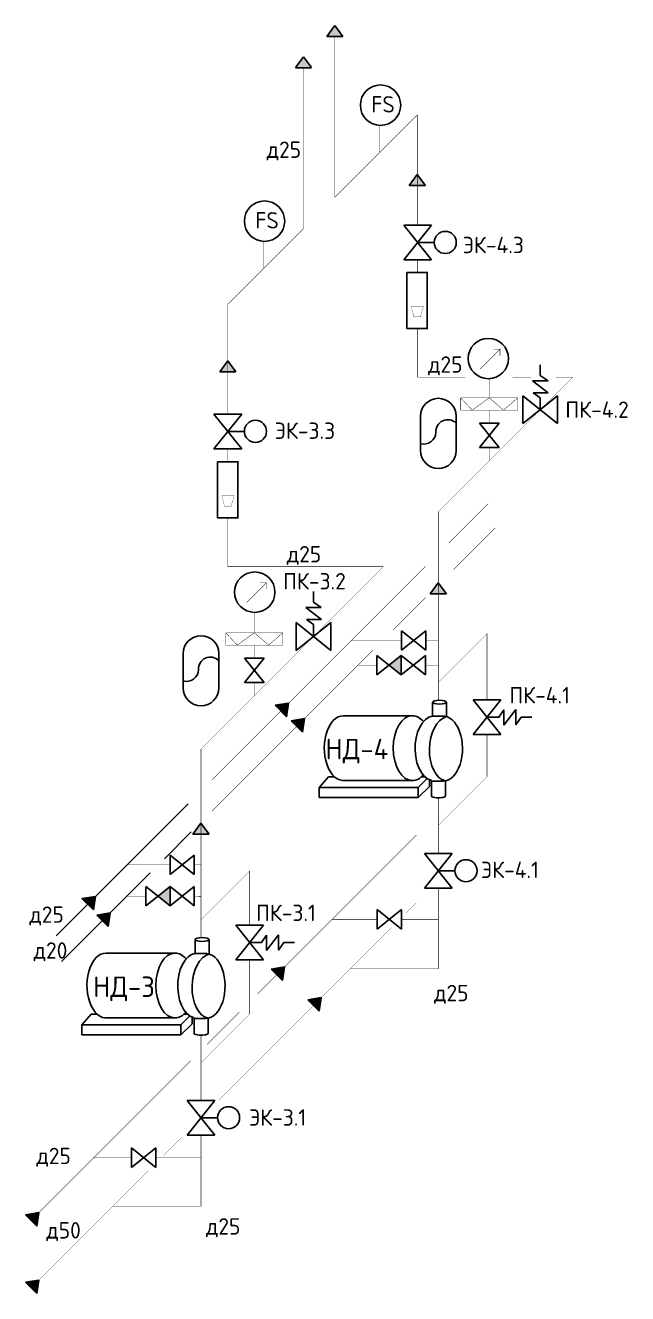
# Model space of a CAD drawing. Header units: millimetres. Extents: x -5247 to 64230, y -16204 to 29599.
# Drawn here: x 16003 to 17475, y 6270 to 9369 of the extents above; entities that cross this region are included whole.
import ezdxf

# ---------------------------------------------------------------- set-up
doc = ezdxf.new("R2010")
doc.units = ezdxf.units.MM
doc.layers.add('система', color=1, linetype='Continuous')
doc.styles.add('гостб', font='', dxfattribs={"height": 2.5})
doc.styles.get('гостб').set_extended_font_data('GOST type B')

msp = doc.modelspace()

# ---------------------------------------------------------------- hatches: boundary and pattern name
for color, points in [(30, [(16759.10583145231, 9368.990078594175), (16739.51992598313, 9342.12643175391), (16778.81891796839, 9342.12643175391)]), (30, [(16682.59656665533, 9292.480813797196), (16663.01066118615, 9265.61716695693), (16702.30965317141, 9265.61716695693)]), (30, [(16960.67489506891, 9004.919000752081), (16941.08898959972, 8978.055353911812), (16980.38798158499, 8978.055353911812)]), (30, [(16497.46800931001, 8549.023001020763), (16477.88210384083, 8522.159354180498), (16517.18109582609, 8522.159354180498)]), (30, [(17012.0786645742, 8006.969185695671), (16992.49275910502, 7980.105538855405), (17031.79175109028, 7980.105538855409)]), (24, [(16646.10555591703, 7712.733642603343), (16613.26076249594, 7707.587502328133), (16641.04934622252, 7679.798918601555)]), (30, [(16432.12294949142, 7419.795749366283), (16412.53704402224, 7392.932102526014), (16451.8360360075, 7392.932102526018)]), (24, [(16174.18021325573, 7240.808299942037), (16141.33541983464, 7235.662159666826), (16169.12400356121, 7207.873575940248)]), (150, [(16636.17138650247, 7068.375814762054), (16603.32659308138, 7063.22967448684), (16631.11517680796, 7035.441090760261)]), (30, [(16726.16080588221, 6993.299920120302), (16693.31601246112, 6988.153779845088), (16721.1045961877, 6960.36519611851)]), (150, [(16035.8440169451, 6468.048445204673), (16002.99922352401, 6462.902304929463), (16030.78780725058, 6435.113721202884)]), (30, [(16035.8440169451, 6302.983131183188), (16002.99922352401, 6297.83699090797), (16030.78780725058, 6270.048407181392)])]:
    msp.add_hatch(color=color).paths.add_polyline_path(points)
at = {"true_color": 0xd8a855}
for points in [[(16684.97292969126, 7675.052670117941), (16652.12813627017, 7669.906529842723), (16679.91671999675, 7642.117946116145)], [(16210.07716222164, 7200.156902648323), (16177.23236880055, 7195.010762373109), (16205.02095252713, 7167.222178646531)]]:
    msp.add_hatch(color=43, dxfattribs=at).paths.add_polyline_path(points)
at = {"layer": 'система'}
for points in [[(16921.08911264222, 7781.809079084622), (16921.08911264223, 7829.550524866707), (16891.40430968632, 7805.679801975672)], [(16356.41848207085, 7217.482597317488), (16356.41848207086, 7265.224043099573), (16326.73367911495, 7241.353320208538)]]:
    msp.add_hatch(color=7, dxfattribs=at).paths.add_polyline_path(points)

# ---------------------------------------------------------------- linework, layer by layer
at = {"color": 30}
for p, q in [((16759.10583145229, 9368.990078594172), (16739.53049060052, 9342.140921977545)), ((16778.80828474968, 9342.140921977545), (16759.10583145229, 9368.990078594172)), ((16778.81317555247, 9342.12643175391), (16739.51268603835, 9342.12643175391)), ((16682.59656665531, 9292.480813797192), (16663.02122580354, 9265.631657180566)), ((16702.2990199527, 9265.631657180566), (16682.59656665531, 9292.480813797192)), ((16702.30391075549, 9265.61716695693), (16663.00342124137, 9265.61716695693)), ((16960.67489506889, 9004.919000752074), (16941.09955421711, 8978.069844135447)), ((16980.37734836628, 8978.069844135447), (16960.67489506889, 9004.919000752074)), ((16980.38223916906, 8978.055353911815), (16941.08174965494, 8978.055353911815)), ((16517.17535341017, 8522.159354180498), (16477.87486389605, 8522.159354180498)), ((16497.46800930999, 8549.02300102076), (16477.89266845822, 8522.173844404133)), ((16517.17046260738, 8522.173844404133), (16497.46800930999, 8549.02300102076)), ((17012.07866457418, 8006.969185695671), (16992.50332372241, 7980.12002907904)), ((17031.78111787158, 7980.12002907904), (17012.07866457418, 8006.969185695671)), ((17031.78600867436, 7980.105538855409), (16992.48551916024, 7980.105538855409)), ((16432.1229494914, 7419.79574936628), (16412.54760863963, 7392.946592749649)), ((16451.8254027888, 7392.946592749649), (16432.1229494914, 7419.79574936628)), ((16451.83029359158, 7392.932102526021), (16412.52980407746, 7392.932102526021)), ((16721.10053568646, 6960.369256619753), (16693.31089304707, 6988.158899259139)), ((16726.16080588219, 6993.299920120313), (16693.33372890911, 6988.156555667883)), ((16721.10732350203, 6960.38296107496), (16726.16080588219, 6993.299920120313)), ((16030.78374674934, 6270.052467682639), (16002.99410410996, 6297.842110322024)), ((16035.84401694508, 6302.983131183195), (16003.016939972, 6297.839766730765)), ((16030.79053456492, 6270.066172137842), (16035.84401694508, 6302.983131183195))]:
    msp.add_line(p, q, dxfattribs=at)
at = {"color": 24}
for p, q in [((16641.04528572128, 7679.802979102795), (16613.25564308189, 7707.59262174218)), ((16646.10555591702, 7712.733642603358), (16613.27847894393, 7707.590278150928)), ((16641.05207353686, 7679.816683558005), (16646.10555591702, 7712.733642603358)), ((16169.11994305997, 7207.877636441488), (16141.33030042059, 7235.667279080873)), ((16174.18021325571, 7240.808299942051), (16141.35313628263, 7235.664935489622)), ((16169.12673087555, 7207.891340896698), (16174.18021325571, 7240.808299942051))]:
    msp.add_line(p, q, dxfattribs=at)
at = {"color": 43, "true_color": 0xd8a855}
for p, q in [((16679.91265949551, 7642.122006617392), (16652.12301685612, 7669.911649256777)), ((16684.97292969125, 7675.052670117948), (16652.14585271816, 7669.909305665518)), ((16679.91944731108, 7642.135711072595), (16684.97292969125, 7675.052670117948)), ((16205.01689202589, 7167.226239147774), (16177.2272493865, 7195.01588178716)), ((16210.07716222163, 7200.156902648334), (16177.25008524854, 7195.013538195904)), ((16205.02367984146, 7167.239943602981), (16210.07716222163, 7200.156902648334))]:
    msp.add_line(p, q, dxfattribs=at)
at = {"color": 137}
for p, q in [((16720.90475824171, 7506.910603513566), (16743.64456872873, 7532.842655298951)), ((16743.64456872873, 7532.842655298951), (16758.42033084588, 7532.842655298951)), ((16970.46411330158, 7532.842655298951), (16979.25209828047, 7532.842655298951)), ((16140.94904315893, 6926.954888430781), (16163.68885364595, 6952.886940216165)), ((16163.68885364595, 6952.886940216165), (16178.4646157631, 6952.886940216165)), ((16390.5083982188, 6952.886940216165), (16399.29638319769, 6952.886940216165))]:
    msp.add_line(p, q, dxfattribs=at)
at = {"color": 150}
for p, q in [((16636.17138650246, 7068.375814762065), (16603.34430952937, 7063.232450309635)), ((16631.11790412229, 7035.458855716712), (16636.17138650246, 7068.375814762065)), ((16631.11111630672, 7035.445151261505), (16603.32147366733, 7063.234793900891)), ((16030.78374674934, 6435.117781704124), (16002.99410410996, 6462.90742434351)), ((16035.84401694508, 6468.048445204688), (16003.016939972, 6462.905080752258)), ((16030.79053456492, 6435.131486159335), (16035.84401694508, 6468.048445204688))]:
    msp.add_line(p, q, dxfattribs=at)
at = {"color": 30, "const_width": 1}
for points in [[(16759.16293079541, 8948.607250655703), (16759.16293079541, 9342.12643175391)], [(16682.65366599843, 8872.097985858723), (16682.65366599843, 9265.61716695693)], [(16759.16293079541, 8948.607250655707), (16960.731994412, 9150.176314272307)], [(16960.731994412, 8880.87168452861), (16960.731994412, 9150.176314272307)], [(16497.52510865311, 8686.969428513403), (16682.65366599843, 8872.097985858727)], [(16960.731994412, 8765.364474952672), (16960.731994412, 8796.057961797454)], [(16497.52510865311, 8419.3639367516), (16497.52510865311, 8686.969428513403)], [(16960.731994412, 8509.552242278318), (16960.731994412, 8628.158643206683)], [(17078.46529646443, 8509.552242278318), (16960.731994412, 8509.552242278318)], [(17012.1357639173, 8180.859684492865), (17340.82832170276, 8509.552242278318)], [(17239.60664303308, 8509.552242278318), (17193.46165708617, 8509.552242278318)], [(17340.82832170276, 8509.552242278318), (17298.93606507203, 8509.552242278318)], [(16497.52510865311, 8302.69482810454), (16497.52510865311, 8334.550214020448)], [(17012.1357639173, 8180.859684492865), (17012.1357639173, 7719.815569501527)], [(16877.62143594386, 8046.345356519421), (16497.52510865311, 8046.345356519421), (16497.52510865311, 8165.488996358552)], [(16432.18004883452, 7139.859854418741), (16432.18004883452, 7600.903969410079), (16877.62143594386, 8046.345356519421)], [(17131.02426951619, 7721.095946393805), (17131.02426951619, 7882.706037213484), (17012.1357639173, 7763.81753161459)], [(17012.1357639173, 7414.417732356374), (17131.02426951619, 7533.306237955268), (17131.02426951619, 7636.282223662638)], [(17012.1357639173, 7481.395239241709), (17012.1357639173, 7345.650179028242)], [(16551.06855443341, 7170.457283867145), (16551.06855443341, 7302.750322130698), (16432.18004883452, 7183.861816531804)], [(17012.1357639173, 7260.836456297082), (17012.1357639173, 7063.701300280223)], [(16933.09158666641, 7200.149950239087), (16958.67308027473, 7225.73144384741)], [(16475.81829787788, 6742.876661450562), (16897.379422933, 7164.437786505689)], [(16432.18004883452, 6834.462017273589), (16551.06855443341, 6953.350522872483), (16551.06855443341, 7085.643561135978)], [(17012.1357639173, 7063.70130028022), (16796.64293670754, 7063.70130028022)], [(16432.18004883452, 6742.26026832802), (16432.18004883452, 6901.439524158923)], [(16340.94996748499, 6608.008331057663), (16384.90713654507, 6651.965500117753)], [(16432.18004883452, 6483.745585197437), (16432.18004883452, 6657.44654559686)], [(16025.36726733459, 6292.425630907266), (16303.52083902078, 6570.579202593457)], [(16432.18004883452, 6483.745585197437), (16216.68722162476, 6483.745585197437)]]:
    msp.add_lwpolyline(points, dxfattribs=at)
for points, const_width in [([(16869.27509652065, 9124.683244125728), (16869.27509652065, 9058.719416380947)], 1), ([(16585.8551622276, 8841.263309832677), (16585.8551622276, 8775.299482087896)], 1), ([(16945.78492928635, 8681.811250629144), (16975.85180637418, 8681.811250629144), (16968.23514706294, 8656.572140070533), (16952.19895818004, 8656.572140070533), (16945.78492928635, 8681.811250629144)], 0.630733994252627), ([(17114.43416957302, 8529.484850216591), (17162.86524420564, 8577.915924849214), (17162.86524420564, 8561.762244283971)], 1), ([(17147.10858479981, 8577.915924849214), (17162.86524420564, 8577.915924849214), (17114.43416957302, 8529.484850216591)], 1), ([(17136.49635030665, 8458.829039332486), (17136.49635030665, 8505.578226334488)], 1), ([(17066.71710567268, 8458.829039332486), (17094.81711476702, 8428.776449854166), (17136.49635030665, 8458.829039332486), (17171.41503680903, 8428.776449854166), (17206.27559494063, 8458.829039332486)], 1), ([(17136.49635030665, 8396.683163324102), (17136.49635030665, 8428.776449854166)], 1), ([(17136.49635030665, 8305.220270882215), (17136.49635030665, 8337.313557412293)], 1), ([(16483.09298531796, 8219.141603781016), (16513.1598624058, 8219.141603781016), (16505.54320309455, 8193.902493222406), (16489.50701421165, 8193.902493222406), (16483.09298531796, 8219.141603781016)], 0.630733994252627), ([(16543.58552584621, 7958.636206489784), (16592.01660047883, 8007.067281122407), (16592.01660047883, 7990.913600557164)], 1), ([(16576.259941073, 8007.067281122407), (16592.01660047883, 8007.067281122407), (16543.58552584621, 7958.636206489784)], 1), ([(16562.39125441072, 7884.723943436547), (16562.39125441072, 7934.694981928391)], 1), ([(16492.61200977674, 7884.723943436547), (16520.71201887108, 7854.671353958227), (16562.39125441072, 7884.723943436547), (16597.3099409131, 7854.671353958227), (16632.17049904469, 7884.723943436547)], 1), ([(16562.39125441071, 7822.578067428163), (16562.39125441072, 7854.671353958227)], 1), ([(16562.39125441072, 7731.115174986277), (16562.39125441072, 7763.208461516355)], 1)]:
    msp.add_lwpolyline(points, dxfattribs=dict(const_width=const_width))
for points in [[(16935.25884234916, 8765.364474952672), (16985.17526289382, 8765.364474952672), (16985.17526289382, 8628.158643206683), (16935.25884234916, 8628.158643206683)], [(16472.56689838078, 8302.69482810454), (16522.48331892544, 8302.69482810454), (16522.48331892544, 8165.488996358552), (16472.56689838078, 8165.488996358552)]]:
    msp.add_lwpolyline(points, close=True)
at = {"const_width": 1}
for points in [[(17066.71710567268, 8458.829039332486), (17206.27559494063, 8458.829039332486), (17206.27559494063, 8428.776449854166), (17066.71710567268, 8428.776449854166)], [(16492.61200977674, 7884.723943436547), (16632.17049904469, 7884.723943436547), (16632.17049904469, 7854.671353958227), (16492.61200977674, 7854.671353958227)]]:
    msp.add_lwpolyline(points, close=True, dxfattribs=at)
at = {"color": 243, "true_color": 0xee4f84, "const_width": 1}
for points in [[(16497.52510865311, 8376.522690036672), (16497.52510865311, 8377.391460735376)], [(17012.1357639173, 7303.243317662662), (17012.1357639173, 7303.242834667784)], [(16551.06855443341, 7128.039360973984), (16551.06855443341, 7128.061484029138)], [(16432.18004883452, 6699.852669646309), (16432.18004883452, 6699.854144278572)]]:
    msp.add_lwpolyline(points, dxfattribs=at)
at = {"color": 0, "const_width": 0.6558707777046959}
for points in [[(17012.1357639173, 8180.859684492865), (17012.13576391729, 8286.261560954015)], [(16432.18004883452, 7600.903969410079), (16432.18004883451, 7706.305845871233)]]:
    msp.add_lwpolyline(points, dxfattribs=at)
at = {"color": 24, "const_width": 1}
for points in [[(17133.74519116453, 8200.292527185426), (17037.50357328436, 8104.050909305261)], [(16980.25803304297, 8046.80536906387), (16459.33095745944, 7525.878293480338)], [(16921.97636421188, 7865.975551843116), (16799.42821582221, 7865.975551843116)], [(17012.1357639173, 7865.975551843116), (16981.34597012369, 7865.975551843116)], [(16356.41848207085, 7317.901666468155), (16251.35433044726, 7317.901666468155)], [(16432.18004883452, 7317.901666468155), (16415.78808798267, 7317.901666468155)]]:
    msp.add_lwpolyline(points, dxfattribs=at)
at = {"color": 43, "true_color": 0xd8a855, "const_width": 1}
for points in [[(17151.30856357062, 8141.307553331884), (17049.45909447232, 8039.458084233585)], [(16980.76084531181, 7970.759835073077), (16901.53973024328, 7891.538720004544)], [(16851.76521617647, 7841.764205937739), (16458.53483829535, 7448.533828056621)], [(16861.71950673041, 7805.679801975664), (16815.68081221439, 7805.679801975664)], [(17012.1357639173, 7805.679801975664), (16981.05148481515, 7805.679801975664)], [(16297.04887615905, 7241.121880831291), (16251.19353354287, 7241.19252330414)], [(16432.18004883452, 7240.91370443019), (16415.78808798267, 7240.938957074341)]]:
    msp.add_lwpolyline(points, dxfattribs=at)
at = {"color": 24}
msp.add_lwpolyline([(16400.70717366193, 7467.254509682833), (16077.92469749357, 7144.472033514467)], dxfattribs=at)
at = {"color": 43, "true_color": 0xd8a855}
for points in [[(16408.43837317569, 7398.437362936958), (16342.63600808446, 7332.634997845729)], [(16307.934518743, 7297.933508504269), (16091.26630647926, 7081.265296240534)]]:
    msp.add_lwpolyline(points, dxfattribs=at)
at = {"color": 150, "const_width": 1}
for points in [[(16569.96771338071, 7002.091390974885), (16958.67308027473, 7390.796757868891)], [(16863.03056814157, 7184.571753372551), (16752.44807577838, 7184.571753372551)], [(17012.1357639173, 7184.571753372551), (16922.40017405339, 7184.571753372551)], [(16447.19943167962, 6879.323109273791), (16525.65224554226, 6957.775923136433)], [(16025.36726733459, 6457.490944928752), (16406.79663575434, 6838.920313348513)], [(16262.10618992559, 6602.099871074868), (16169.9761934807, 6602.099871074868)], [(16432.18004883452, 6602.099871074868), (16321.47579583741, 6602.099871074868)]]:
    msp.add_lwpolyline(points, dxfattribs=at)
for centre in [(16870.85681141937, 9174.012355404651), (16587.43687712632, 8890.5924211116), (17134.3440348548, 8554.885736713586), (16563.49539112799, 7984.037092986779)]:
    msp.add_circle(centre, 49.35446323878842)
at = {"layer": 'система', "color": 7}
for p, q in [((16927.39769269046, 8880.87168452861), (16995.59975809341, 8880.87168452861)), ((16995.59975809341, 8880.87168452861), (16927.39769269046, 8796.057961797454)), ((16927.39769269046, 8880.87168452861), (16995.59975809341, 8796.057961797454)), ((16961.4981324869, 8838.464340168153), (17001.92924809667, 8838.464340168168)), ((16927.39769269046, 8796.057961797454), (16995.59975809341, 8796.057961797454)), ((17261.14928200503, 8513.490275711956), (17261.14928200503, 8539.625444621124)), ((17280.81970046458, 8471.134550367948), (17242.39583508902, 8500.57360757381)), ((17242.39583508902, 8500.57360757381), (17280.21935915172, 8500.57360757381)), ((17261.14928200503, 8513.490275711956), (17280.21935915172, 8500.57360757381)), ((17218.74242063947, 8395.772169879128), (17218.74242063947, 8463.974235282112)), ((17218.74242063947, 8395.772169879128), (17303.55614337064, 8463.974235282112)), ((17218.74242063947, 8463.974235282112), (17303.55614337064, 8395.772169879128)), ((17243.5965899059, 8471.134550367948), (17280.81970046458, 8471.134550367948)), ((17261.14928200503, 8459.177026162906), (17243.5965899059, 8471.134550367948)), ((17303.55614337064, 8395.772169879128), (17303.55614337064, 8463.974235282112)), ((17261.14928200503, 8429.88209759198), (17261.14928200503, 8459.18636495051)), ((16463.77338237343, 8419.3639367516), (16531.97544777638, 8419.3639367516)), ((16531.97544777638, 8419.3639367516), (16463.77338237343, 8334.550214020448)), ((16463.77338237343, 8419.3639367516), (16531.97544777638, 8334.550214020448)), ((16497.87382216987, 8376.956592391147), (16538.30493777964, 8376.956592391161)), ((17112.6256274156, 8396.683163324102), (17160.3670731977, 8396.683163324102)), ((17112.6256274156, 8396.683163324102), (17160.3670731977, 8337.313557412293)), ((17160.3670731977, 8396.683163324102), (17112.6256274156, 8337.313557412293)), ((17112.6256274156, 8337.313557412293), (17160.3670731977, 8337.313557412293)), ((16463.77338237343, 8334.550214020448), (16531.97544777638, 8334.550214020448)), ((16707.12127243694, 7959.453371132484), (16707.12127243694, 7985.588540041652)), ((16726.7916908965, 7917.097645788475), (16688.36782552094, 7946.536702994337)), ((16688.36782552094, 7946.536702994337), (16726.19134958363, 7946.536702994337)), ((16707.12127243694, 7959.453371132484), (16726.19134958363, 7946.536702994337)), ((16664.71441107139, 7841.735265299656), (16664.71441107139, 7909.93733070264)), ((16664.71441107139, 7841.735265299656), (16749.52813380255, 7909.93733070264)), ((16664.71441107139, 7909.93733070264), (16749.52813380255, 7841.735265299656)), ((16689.56858033781, 7917.097645788475), (16726.7916908965, 7917.097645788475)), ((16707.12127243694, 7905.140121583434), (16689.56858033781, 7917.097645788475)), ((16707.12127243694, 7875.845193012508), (16707.12127243694, 7905.149460371038)), ((16749.52813380255, 7841.735265299656), (16749.52813380255, 7909.93733070264)), ((16921.97636421188, 7889.846274734165), (16921.97636421188, 7842.104828952066)), ((16981.34597012369, 7889.846274734165), (16921.97636421188, 7842.104828952066)), ((16981.34597012369, 7842.104828952066), (16921.97636421188, 7889.846274734165)), ((16981.34597012369, 7889.846274734165), (16981.34597012369, 7842.104828952066)), ((16538.52053151966, 7822.578067428163), (16586.26197730176, 7822.578067428163)), ((16538.52053151966, 7822.578067428163), (16586.26197730176, 7763.208461516355)), ((16586.26197730176, 7822.578067428163), (16538.52053151966, 7763.208461516355)), ((16861.71950673041, 7781.809079084622), (16861.71950673041, 7829.550524866707)), ((16861.71950673041, 7829.550524866707), (16861.71950673041, 7781.809079084622)), ((16921.08911264222, 7829.550524866707), (16861.71950673041, 7781.809079084622)), ((16921.08911264222, 7781.809079084622), (16861.71950673041, 7829.550524866707)), ((16921.68187890334, 7829.550524866707), (16921.68187890334, 7781.809079084607)), ((16981.05148481515, 7829.550524866707), (16921.68187890334, 7781.809079084607)), ((16981.05148481515, 7781.809079084607), (16921.68187890334, 7829.550524866707)), ((16981.05148481515, 7829.550524866707), (16981.05148481515, 7781.809079084607)), ((16538.52053151966, 7763.208461516355), (16586.26197730176, 7763.208461516355)), ((17096.92323681471, 7721.095946393805), (17165.12530221769, 7721.095946393805)), ((17096.92323681471, 7721.095946393805), (17165.12530221769, 7636.282223662638)), ((17165.12530221769, 7721.095946393805), (17096.92323681471, 7636.282223662638)), ((17160.32809309848, 7678.689085028251), (17172.28561730353, 7696.241777127376)), ((17172.28561730353, 7659.018666568692), (17201.72467450939, 7697.442531944253)), ((17172.28561730353, 7696.241777127376), (17172.28561730353, 7659.018666568692)), ((17201.72467450939, 7697.442531944253), (17201.72467450939, 7659.619007881556)), ((17131.03316452756, 7678.689085028251), (17160.33743188609, 7678.689085028251)), ((17214.64134264753, 7678.689085028251), (17201.72467450939, 7659.619007881556)), ((17214.64134264753, 7678.689085028251), (17240.7765115567, 7678.689085028251)), ((17096.92323681471, 7636.282223662638), (17165.12530221769, 7636.282223662638)), ((16978.03473121583, 7345.650179028242), (17046.23679661877, 7345.650179028242)), ((17046.23679661877, 7345.650179028242), (16978.03473121583, 7260.836456297082)), ((16978.03473121583, 7345.650179028242), (17046.23679661877, 7260.836456297082)), ((16356.41848207085, 7341.772389359205), (16356.41848207085, 7294.030943577105)), ((16415.78808798267, 7341.772389359205), (16356.41848207085, 7294.030943577105)), ((16415.78808798267, 7294.030943577105), (16356.41848207085, 7341.772389359205)), ((16415.78808798267, 7341.772389359205), (16415.78808798267, 7294.030943577105)), ((17012.13517101227, 7303.242834667784), (17052.56628662204, 7303.242834667799)), ((16297.04887615905, 7217.482597317488), (16297.04887615905, 7265.224043099573)), ((16297.04887615905, 7265.224043099573), (16297.04887615905, 7217.482597317488)), ((16356.41848207085, 7265.224043099573), (16297.04887615905, 7217.482597317488)), ((16356.41848207085, 7217.482597317488), (16297.04887615905, 7265.224043099573)), ((16356.41848207085, 7265.224043099573), (16356.41848207085, 7217.482597317474)), ((16415.78808798267, 7265.224043099573), (16356.41848207085, 7217.482597317474)), ((16415.78808798267, 7217.482597317474), (16356.41848207085, 7265.224043099573)), ((16415.78808798267, 7265.224043099573), (16415.78808798267, 7217.482597317474)), ((16978.03473121583, 7260.836456297082), (17046.23679661877, 7260.836456297082)), ((16863.03056814157, 7208.442476263601), (16863.03056814157, 7160.701030481501)), ((16922.40017405339, 7208.442476263601), (16863.03056814157, 7160.701030481501)), ((16922.40017405339, 7160.701030481501), (16863.03056814157, 7208.442476263601)), ((16922.40017405339, 7208.442476263601), (16922.40017405339, 7160.701030481501)), ((16516.95862672056, 7170.457283867145), (16585.16069212354, 7170.457283867145)), ((16516.95862672056, 7170.457283867145), (16585.16069212354, 7085.643561135978)), ((16585.16069212354, 7170.457283867145), (16516.95862672056, 7085.643561135978)), ((16551.06855443341, 7128.05042250159), (16580.37282179194, 7128.05042250159)), ((16580.36348300434, 7128.05042250159), (16592.32100720938, 7145.603114600715)), ((16592.32100720938, 7108.380004042032), (16621.76006441524, 7146.803869417592)), ((16592.32100720938, 7145.603114600715), (16592.32100720938, 7108.380004042032)), ((16621.76006441524, 7146.803869417592), (16621.76006441524, 7108.980345354896)), ((16634.67673255339, 7128.05042250159), (16621.76006441524, 7108.980345354896)), ((16634.67673255339, 7128.05042250159), (16660.81190146256, 7128.05042250159)), ((16516.95862672056, 7085.643561135978), (16585.16069212354, 7085.643561135978)), ((16398.07960903808, 6742.26026832802), (16466.28167444102, 6742.26026832802)), ((16466.28167444102, 6742.26026832802), (16398.07960903808, 6657.44654559686)), ((16398.07960903808, 6742.26026832802), (16466.28167444102, 6657.44654559686)), ((16432.18004883452, 6699.852923967563), (16472.61116444429, 6699.852923967577)), ((16398.07960903808, 6657.44654559686), (16466.28167444102, 6657.44654559686)), ((16262.10618992559, 6625.970593965918), (16262.10618992559, 6578.229148183818)), ((16321.47579583741, 6625.970593965918), (16262.10618992559, 6578.229148183818)), ((16321.47579583741, 6578.229148183818), (16262.10618992559, 6625.970593965918)), ((16321.47579583741, 6625.970593965918), (16321.47579583741, 6578.229148183818))]:
    msp.add_line(p, q, dxfattribs=at)
at = {"layer": 'система', "color": 0}
for p, q in [((16968.42692333176, 8413.966522969356), (16968.42692333176, 8329.970401539591)), ((17055.84460450292, 8413.966522969356), (17055.84460450292, 8329.970401539591)), ((16388.47120824898, 7834.010807886571), (16388.47120824898, 7750.014686456809)), ((16475.88888942014, 7834.010807886571), (16475.88888942014, 7750.014686456809))]:
    msp.add_line(p, q, dxfattribs=at)
at = {"layer": 'система', "color": 137}
for p, q in [((16997.71596483659, 7715.324552060087), (16997.71596483659, 7680.923698278337)), ((17032.02649465398, 7715.324552060087), (17032.02649465398, 7679.866329726698)), ((16948.64978039486, 7682.274190160664), (16780.23466375258, 7682.274190160664)), ((16996.64978488639, 7680.925844219113), (17026.60487199703, 7680.865552480311)), ((16720.90475824171, 7506.910603513566), (16963.17234979673, 7506.910603513566)), ((16720.90475824171, 7482.215172253447), (16720.90475824171, 7506.910603513566)), ((16948.64978039486, 7523.687409183251), (16780.23466375258, 7523.687409183251)), ((16963.15446680633, 7482.215172253447), (16990.31045865927, 7509.371164106378)), ((16963.15446680633, 7482.215172253447), (16963.17234979673, 7506.910603513566)), ((16963.17967954907, 7506.91993169707), (16984.25087217873, 7527.991124326745)), ((16990.31045865927, 7509.371164106378), (16990.55505075085, 7525.254462296944)), ((16995.03778890199, 7485.944436565846), (16995.03778890199, 7523.731436906863)), ((16995.03778890199, 7522.377596509064), (17024.25845803905, 7522.377598233474)), ((17029.34831871938, 7485.944436565846), (17029.34831871938, 7522.809193882007)), ((16720.90475824171, 7482.215172253447), (16963.15446680633, 7482.215172253447)), ((16417.76024975381, 7135.368836977301), (16417.76024975381, 7100.967983195551)), ((16452.0707795712, 7135.368836977301), (16452.0707795712, 7099.910614643915)), ((16368.69406531208, 7102.318475077882), (16200.27894866979, 7102.318475077882)), ((16416.69406980361, 7100.970129136331), (16446.64915691425, 7100.909837397525)), ((16368.69406531208, 6943.731694100465), (16200.27894866979, 6943.731694100465)), ((16383.22396446628, 6926.964216614288), (16404.29515709595, 6948.035409243959)), ((16410.35474357648, 6929.415449023596), (16410.59933566806, 6945.298747214161)), ((16415.08207381921, 6905.98872148306), (16415.08207381921, 6943.77572182408)), ((16415.08207381921, 6942.421881426279), (16444.30274295627, 6942.421883150688)), ((16449.3926036366, 6905.98872148306), (16449.3926036366, 6942.853478799225)), ((16140.94904315893, 6926.954888430781), (16383.21663471395, 6926.954888430781)), ((16140.94904315893, 6902.259457170665), (16140.94904315893, 6926.954888430781)), ((16383.19875172355, 6902.259457170665), (16410.35474357648, 6929.415449023596)), ((16383.19875172355, 6902.259457170665), (16383.21663471395, 6926.954888430781)), ((16140.94904315893, 6902.259457170665), (16383.19875172355, 6902.259457170665))]:
    msp.add_line(p, q, dxfattribs=at)
at = {"layer": 'система', "color": 7}
for centre in [(17028.94525032808, 8838.464340168168), (16565.32094001105, 8376.956592391161), (17079.58228885345, 7303.242834667799), (16499.62716667569, 6699.852923967577)]:
    msp.add_circle(centre, 27.01600223140839, dxfattribs=at)
at = {"layer": 'система', "color": 0}
for centre, radius, start, end in [((17012.13576391729, 8413.966522969356), 43.70884058557449, 0, 180), ((17035.12923581807, 8376.310574684092), 29.21265296349774, 44.83638234509012, 183.8199758472821), ((16976.73543041507, 8374.954316793039), 29.21265296349774, 253.4761361507111, 358.8428500337453), ((17012.13576391729, 8329.970401539591), 43.70884058557449, 180, 0), ((16432.18004883451, 7834.010807886571), 43.70884058557449, 0, 180), ((16455.17352073528, 7796.354859601306), 29.21265296349774, 44.83638234509012, 183.8199758472821), ((16396.77971533229, 7794.998601710253), 29.21265296349774, 253.4761361507111, 358.8428500337453), ((16432.18004883451, 7750.014686456809), 43.70884058557449, 180, 0)]:
    msp.add_arc(centre, radius, start, end, dxfattribs=at)
at = {"layer": 'система', "color": 137, "extrusion": (0, 0, -1)}
for centre in [(17014.87122974529, 7715.324552060094), (16434.91551466251, 7135.368836977308)]:
    msp.add_ellipse(centre, major_axis=(-17.15526490870206, 0), ratio=0.2651793904310227, dxfattribs=at)
for centre, major_axis, ratio, start_param, end_param in [((16780.23466375258, 7602.980799671961), (-4.855159490429537e-15, 79.29339048870803), 0.589774235201063, 3.048432018446384, 6.42390044615877), ((16948.64978039486, 7602.980799671961), (-4.855159490429537e-15, 79.29339048870803), 0.589774235201063, 0, 0.6158950162271987), ((17024.27079552667, 7601.670985962788), (-4.855159490429537e-15, 79.29339048870803), 0.589774235201063, 6.235628139813618, 9.425041778485193), ((16948.64978039486, 7602.980799671961), (-4.855159490429537e-15, 79.29339048870803), 0.589774235201063, 2.544120635384209, 3.141592653589793), ((17012.19305381068, 7485.944436565853), (-17.15526490870206, 0), 0.2651793904310227, 3.141592653589793, 6.308336972820897), ((16200.27894866979, 7023.025084589179), (-4.855159490429537e-15, 79.29339048870803), 0.589774235201063, 3.048432018446384, 6.42390044615877), ((16368.69406531208, 7023.025084589179), (-4.855159490429537e-15, 79.29339048870803), 0.589774235201063, 0, 0.6158950162271987), ((16444.31508044388, 7021.715270880006), (-4.855159490429537e-15, 79.29339048870803), 0.589774235201063, 6.235628139813618, 9.425041778485193), ((16368.69406531208, 7023.025084589179), (-4.855159490429537e-15, 79.29339048870803), 0.589774235201063, 2.544120635384209, 3.141592653589793), ((16432.2373387279, 6905.988721483067), (-17.15526490870206, 0), 0.2651793904310227, 3.141592653589793, 6.308336972820897)]:
    msp.add_ellipse(centre, major_axis=major_axis, ratio=ratio, start_param=start_param, end_param=end_param, dxfattribs=at)
at = {"layer": 'система', "color": 137}
for centre, major_axis, ratio, start_param, end_param in [((17001.97349676061, 7602.147923795164), (-9.358748449864249e-06, 79.29339048870746), 0.5897742352010629, 6.166724741812648, 9.27591944479056), ((16948.64978039486, 7602.980799671961), (4.855159490429537e-15, 79.29339048870803), 0.589774235201063, 0, 3.141592653589793), ((17037.0185943165, 7601.446041559215), (2.797510790355484, 79.24402632736789), 0.5897742352010628, 6.449798491052353, 9.319996744799974), ((16368.69406531208, 7023.025084589179), (4.855159490429537e-15, 79.29339048870803), 0.589774235201063, 0, 3.141592653589793), ((16422.01778167782, 7022.192208712382), (-9.358748449864249e-06, 79.29339048870746), 0.5897742352010629, 6.166724741812648, 9.27591944479056), ((16457.06287923372, 7021.490326476429), (2.797510790355484, 79.24402632736789), 0.5897742352010628, 6.449798491052353, 9.319996744799974)]:
    msp.add_ellipse(centre, major_axis=major_axis, ratio=ratio, start_param=start_param, end_param=end_param, dxfattribs=at)

# ---------------------------------------------------------------- texts
at = {"layer": 'система', "color": 7, "style": 'гостб'}
for s, height, p in [('FS', 40, (16848.06651302242, 9156.018029523526)), ('д25', 40, (16592.56921671703, 9045.242590084752)), ('FS', 40, (16564.64657872936, 8872.598095230474)), ('ЭК-4.3', 40, (17071.72373901169, 8812.28714090704)), ('д25', 40, (16986.97183192047, 8520.320413711015)), ('ПК-4.2', 40, (17322.41129281654, 8409.995905955271)), ('ЭК-3.3', 40, (16612.31926477038, 8358.529125330519)), ('д25', 40, (16641.81350015312, 8056.901184079332)), ('ПК-3.2', 40, (16632.91302127851, 7990.776806246577)), ('ПК-4.1', 40, (17185.60367617838, 7712.33213304884)), ('НД-4', 50, (16736.32747141721, 7575.685784733163)), ('ЭК-4.1', 40, (17116.18889927444, 7285.623717305964)), ('ПК-3.1', 40, (16566.58722903692, 7180.446917438181)), ('д25', 40, (16012.76328482789, 7176.133347814139)), ('д20', 40, (16023.14368102436, 7088.534914571537)), ('НД-3', 50, (16168.4069922848, 6994.889364341594)), ('д25', 40, (17001.69221837629, 6984.548750749756)), ('ЭК-3.1', 40, (16549.40660213487, 6680.481724642239)), ('д25', 40, (16030.03734905102, 6586.507914182184)), ('д25', 40, (16444.27768600916, 6414.345430519752)), ('д50', 40, (16054.19378851049, 6404.744874248659))]:
    msp.add_text(s, height=height, dxfattribs=at).set_placement(p)

doc.saveas('drawing.dxf')
